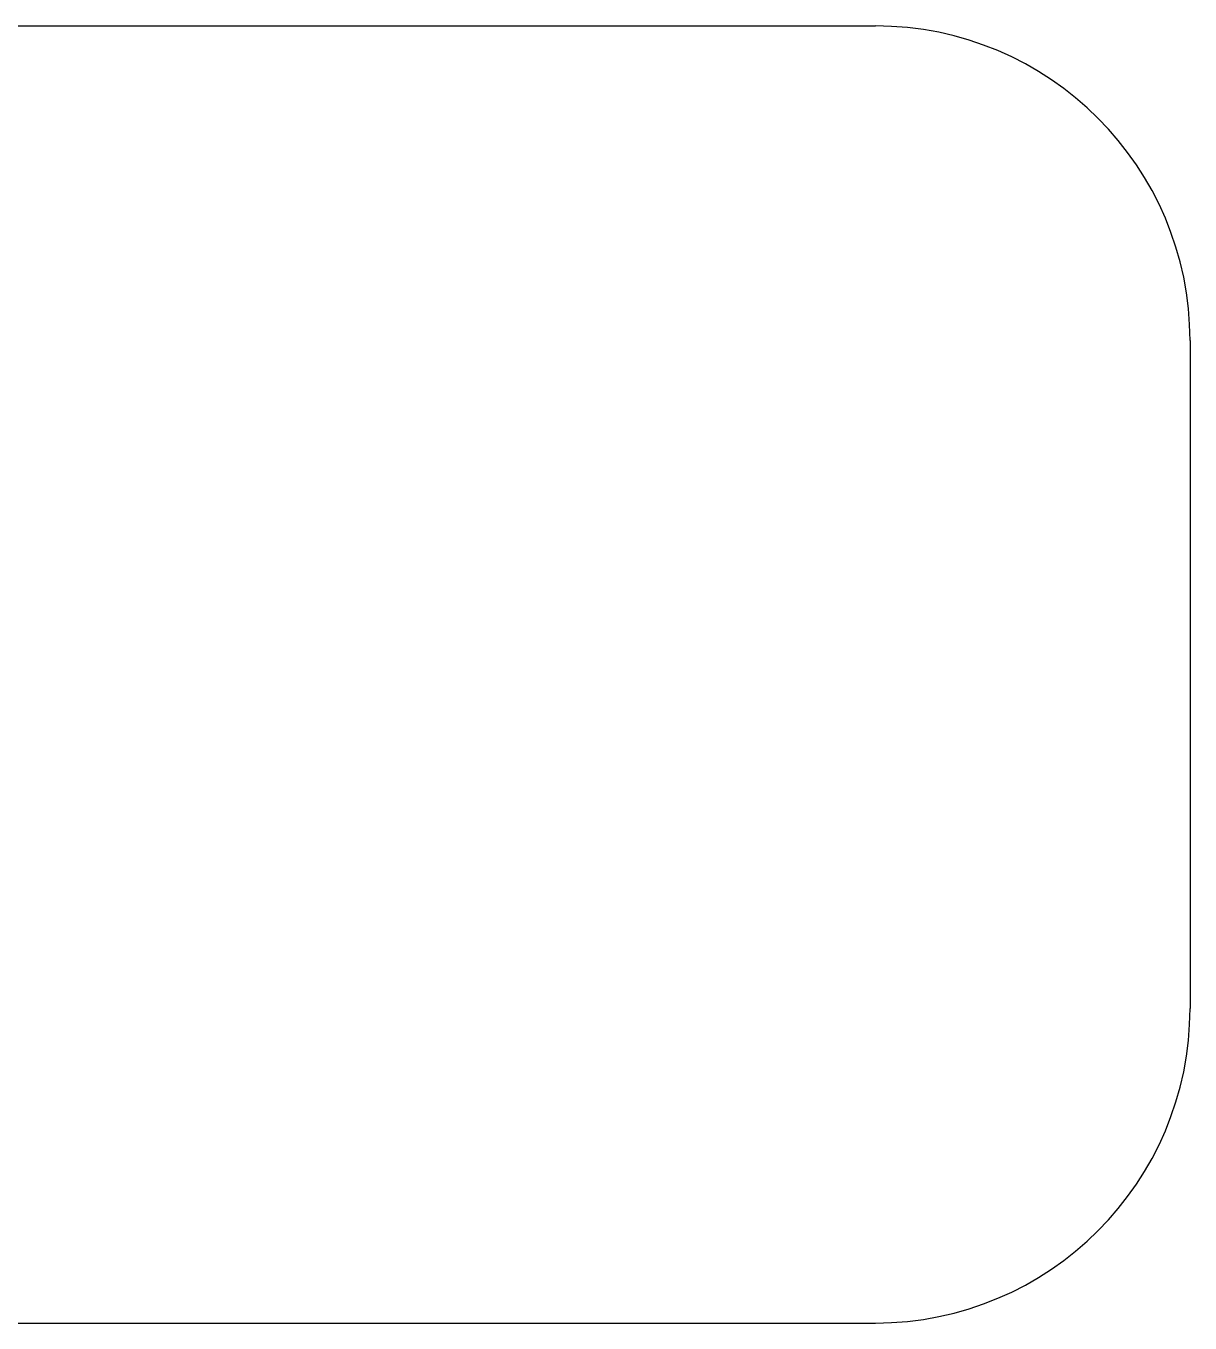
# Model space of a CAD drawing. Extents: x 1333527 to 1855755, y 1020844 to 1581249.
# Drawn here: x 1401270 to 1434574, y 1202721 to 1239821 of the extents above; entities that cross this region are included whole.
import ezdxf

# ---------------------------------------------------------------- set-up
doc = ezdxf.new("R2010")
doc.units = 0
doc.header["$LTSCALE"] = 1000
doc.layers.add('1-建筑底图', color=8, linetype='Continuous', plot=False)

# ---------------------------------------------------------------- blocks, each defined once
blk = doc.blocks.new('1-一层建筑底图')
at = {"layer": '1-建筑底图', "color": 8, "ltscale": 5}
for p, q in [((-2000, 62950), (66700, 62950)), ((75700, 53950), (75700, 34850)), ((-2000, 25850), (66700, 25850))]:
    blk.add_line(p, q, dxfattribs=at)
for centre, start, end in [((66700, 53950), 0, 90), ((66700, 34850), 270, 0)]:
    blk.add_arc(centre, 9000, start, end, dxfattribs=at)

msp = doc.modelspace()

# ---------------------------------------------------------------- block references
at = {"layer": '1-建筑底图'}
msp.add_blockref('1-一层建筑底图', (1358874, 1176871), dxfattribs=at)

doc.saveas('drawing.dxf')
